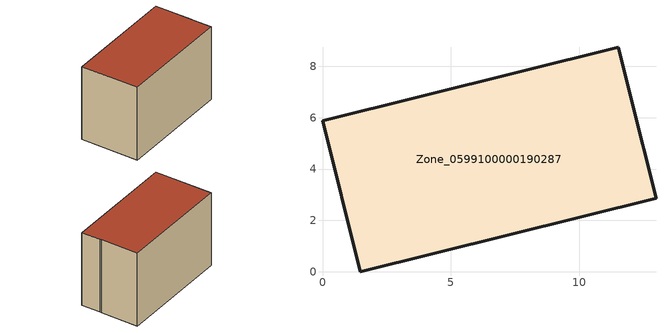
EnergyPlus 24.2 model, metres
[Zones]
Zone_0599100000190287
 floor ground (C_G): 1.46,0 0,5.87 11.52,8.74 12.46,4.95 12.5,4.78 12.98,2.87 z0
 wall outside (C_F): 1.46,0 12.98,2.87 12.5,4.78 12.46,4.95 11.52,8.74 0,5.87 1.46,0 z0:7.89
 roof outside (C_R): 0,5.87 1.46,0 12.98,2.87 12.5,4.78 12.46,4.95 11.52,8.74 z7.89
[BUILDING]
Pand.0599100000190287: North Axis=0; Terrain=City; Loads Convergence Tolerance Value=0.04; Temperature Convergence Tolerance Value=0.4; Solar Distribution=FullExterior; Maximum Number of Warmup Days=25; Minimum Number of Warmup Days=1
[Site:Location]
Rotterdam.The.Hague.AP_ZH_NLD Design_Conditions: Latitude=51.96; Longitude=4.45; Time Zone=1; Elevation=-4.5
[SITE:GROUNDTEMPERATURE:BUILDINGSURFACE]
18, 18, 18, 18, 18, 18, 18, 18, 18, 18, 18, 18
[MATERIAL] Thermal Absorptance=0.9; Solar Absorptance=0.7; Visible Absorptance=0.7
Name | Roughness | Thickness | Conductivity | Density | Specific Heat
G.TI.1965-1974 | MediumSmooth | 0.15 | 0.882353 | 540 | 1210
F.TI.1965-1974 | Rough | 0.3 | 0.697674 | 1920 | 840
R.TI.1965-1974 | MediumRough | 0.2 | 0.232558 | 1500 | 1000
[CONSTRUCTION]
C_G: G.TI.1965-1974
C_F: F.TI.1965-1974
C_R: R.TI.1965-1974
[ZONE]
Zone_0599100000190287: Type=1; Multiplier=1; Ceiling Height=Autocalculate; Volume=Autocalculate; Floor Area=autocalculate; Part of Total Floor Area=Yes
[ZONEINFILTRATION:DESIGNFLOWRATE]
Infil_Zone_0599100000190287: Zone or ZoneList or Space or SpaceList=Zone_0599100000190287; Schedule=AlwaysOn; Design Flow Rate Calculation Method=Flow/Area; Flow Rate per Floor Area=0.003; Constant Term Coefficient=1; Temperature Term Coefficient=0; Velocity Term Coefficient=0; Velocity Squared Term Coefficient=0
[HVACTEMPLATE:ZONE:IDEALLOADSAIRSYSTEM]
Zone_0599100000190287: Maximum Heating Supply Air Temperature=50; Minimum Cooling Supply Air Temperature=13; Maximum Heating Supply Air Humidity Ratio=0.0156; Minimum Cooling Supply Air Humidity Ratio=0.0077; Heating Limit=NoLimit; Cooling Limit=NoLimit; Dehumidification Control Type=ConstantSensibleHeatRatio; Cooling Sensible Heat Ratio=0.7; Dehumidification Setpoint=60; Humidification Control Type=None; Humidification Setpoint=30; Outdoor Air Method=None; Outdoor Air Flow Rate per Person=0.00944; Outdoor Air Flow Rate per Zone Floor Area=0; Outdoor Air Flow Rate per Zone=0; Demand Controlled Ventilation Type=None; Outdoor Air Economizer Type=NoEconomizer; Heat Recovery Type=None; Sensible Heat Recovery Effectiveness=0.7; Latent Heat Recovery Effectiveness=0.65
[ZONECONTROL:THERMOSTAT]
ThermostatControl_Zone_0599100000190287: Zone or ZoneList=Zone_0599100000190287; Control Type Schedule=DualSetpointControlType; Control 1=Thermostat_Zone_0599100000190287; Temperature Difference Between Cutout And Setpoint=0
[THERMOSTATSETPOINT:DUALSETPOINT]
Thermostat_Zone_0599100000190287: Heating Setpoint Temperature Schedule=HeatingSetpoint_Zone_0599100000190287; Cooling Setpoint Temperature Schedule=CoolingSetpoint_Zone_0599100000190287
[SCHEDULE:COMPACT]
HeatingSetpoint_Zone_0599100000190287: Through: 12/31, For: AllDays, Until: 24:00, 21
CoolingSetpoint_Zone_0599100000190287: Through: 12/31, For: AllDays, Until: 24:00, 24
DualSetpointControlType: Through: 12/31, For: AllDays, Until: 24:00, 4
AlwaysOn: Through: 12/31, For: AllDays, Until: 24:00, 1
